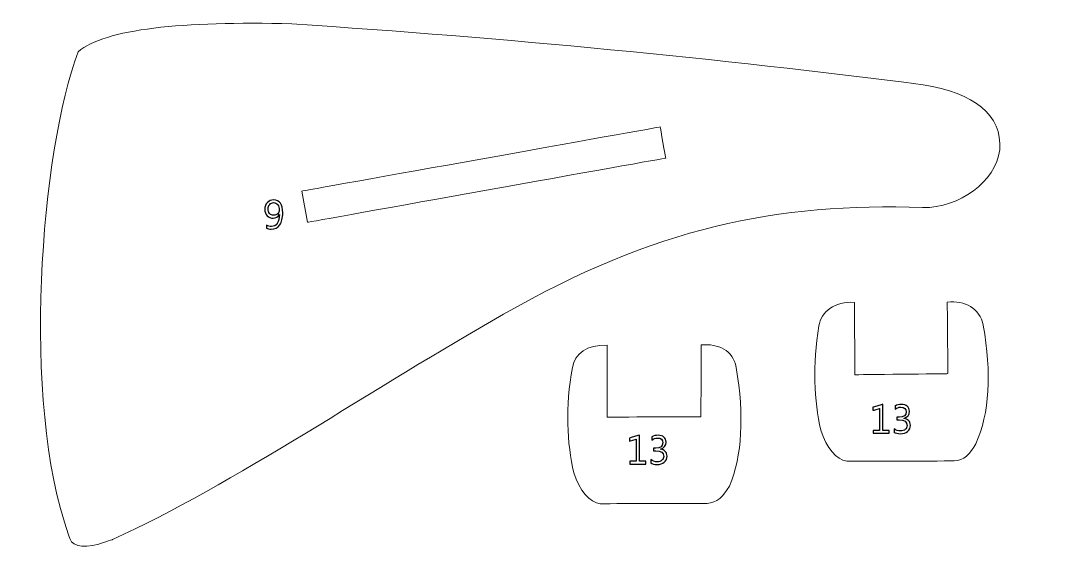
# Model space of a CAD drawing. Header units: centimetres. Extents: x -494 to 505, y -672 to 577.
# Drawn here: x -493.9 to -216.9, y 434.5 to 577.1 of the extents above; entities that cross this region are included whole.
import ezdxf

# ---------------------------------------------------------------- set-up
doc = ezdxf.new("R2010")
doc.units = ezdxf.units.CM
doc.header["$MEASUREMENT"] = 0
doc.layers.add('Camada 1', color=7, linetype='Continuous')
doc.layers.add('Camada 2', color=10, linetype='Continuous')

msp = doc.modelspace()

# ---------------------------------------------------------------- linework, layer by layer
at = {"layer": 'Camada 1', "lineweight": 9}
for points, knots in [([(-478.549208, 568.930028), (-471.611706, 574.95694), (-450.715634, 577.143626), (-421.670734, 576.339208), (-421.670734, 576.339208), (-364.678722, 572.552576), (-308.59349, 567.20105), (-253.664466, 560.144676), (-253.664466, 560.144676), (-240.131346, 557.868328), (-232.52811, 552.191936), (-233.304842, 542.818066), (-233.304842, 542.818066), (-234.357926, 534.292556), (-244.009164, 527.326098), (-253.827788, 527.467068), (-253.827788, 527.467068), (-292.330124, 528.85975), (-325.401432, 522.06017), (-365.367316, 499.070122), (-365.367316, 499.070122), (-399.194528, 480.00158), (-437.845454, 453.425052), (-469.40216, 439.163968), (-469.40216, 439.163968), (-469.40216, 439.163968), (-473.10421, 437.946292), (-473.10421, 437.946292), (-473.10421, 437.946292), (-477.839024, 436.751476), (-480.609656, 437.36514), (-481.120704, 440.424824), (-481.120704, 440.424824), (-493.851438, 475.595188), (-488.52709, 542.962846), (-478.549208, 568.930028)], [0, 0, 0, 0, 0.1, 0.1, 0.1, 0.10000001, 0.2, 0.2, 0.2, 0.20000001, 0.3, 0.3, 0.3, 0.30000001, 0.4, 0.4, 0.4, 0.40000001, 0.5, 0.5, 0.5, 0.50000001, 0.6, 0.6, 0.6, 0.60000001, 0.7, 0.7, 0.7, 0.70000001, 0.8, 0.8, 0.8, 0.80000001, 1, 1, 1, 1]), ([(-419.087046, 531.837138), (-419.087046, 531.837138), (-417.524184, 523.544292), (-417.524184, 523.544292), (-417.524184, 523.544292), (-417.524184, 523.544292), (-322.187824, 540.622236), (-322.187824, 540.622236), (-322.187824, 540.622236), (-322.187824, 540.622236), (-323.66585, 548.915082), (-323.66585, 548.915082), (-323.66585, 548.915082), (-323.66585, 548.915082), (-419.087046, 531.837138), (-419.087046, 531.837138)], [0, 0, 0, 0, 0.2, 0.2, 0.2, 0.20000001, 0.4, 0.4, 0.4, 0.40000001, 0.6, 0.6, 0.6, 0.60000001, 1, 1, 1, 1]), ([(-271.912588, 502.235724), (-271.912588, 502.235724), (-271.824196, 482.984048), (-271.824196, 482.984048), (-271.824196, 482.984048), (-271.824196, 482.984048), (-247.098312, 483.278688), (-247.098312, 483.278688), (-247.098312, 483.278688), (-247.098312, 483.278688), (-247.254522, 502.331228), (-247.254522, 502.331228), (-247.254522, 502.331228), (-242.579398, 502.714768), (-238.642398, 500.762524), (-237.669324, 496.189), (-237.669324, 496.189), (-235.452666, 483.31882), (-235.9914, 472.801188), (-239.654334, 464.642708), (-239.654334, 464.642708), (-241.083338, 462.030064), (-242.946174, 460.066136), (-245.439184, 460.046324), (-245.439184, 460.046324), (-245.439184, 460.046324), (-274.02409, 460.028036), (-274.02409, 460.028036), (-274.02409, 460.028036), (-276.75459, 460.32166), (-279.408636, 463.52206), (-280.886154, 468.221568), (-280.886154, 468.221568), (-282.80614, 476.093028), (-283.04109, 485.614472), (-281.454098, 495.9604), (-281.454098, 495.9604), (-280.867866, 499.782592), (-277.281132, 502.521728), (-271.912588, 502.235724)], [0, 0, 0, 0, 0.0909090909, 0.0909090909, 0.0909090909, 0.0909091009, 0.1818181818, 0.1818181818, 0.1818181818, 0.1818181918, 0.2727272727, 0.2727272727, 0.2727272727, 0.2727272827, 0.3636363636, 0.3636363636, 0.3636363636, 0.3636363736, 0.4545454545, 0.4545454545, 0.4545454545, 0.4545454645, 0.5454545455, 0.5454545455, 0.5454545455, 0.5454545555, 0.6363636364, 0.6363636364, 0.6363636364, 0.6363636464, 0.7272727273, 0.7272727273, 0.7272727273, 0.7272727373, 0.8181818182, 0.8181818182, 0.8181818182, 0.8181818282, 1, 1, 1, 1]), ([(-337.820254, 490.820964), (-337.820254, 490.820964), (-337.777582, 471.729308), (-337.777582, 471.729308), (-337.777582, 471.729308), (-337.777582, 471.729308), (-312.821066, 471.811096), (-312.821066, 471.811096), (-312.821066, 471.811096), (-312.821066, 471.811096), (-312.764678, 490.924088), (-312.764678, 490.924088), (-312.764678, 490.924088), (-308.114954, 491.307628), (-304.381154, 489.52912), (-303.413414, 484.955596), (-303.413414, 484.955596), (-301.29861, 471.979752), (-301.824898, 461.4672), (-305.236118, 453.385428), (-305.236118, 453.385428), (-306.657502, 450.772784), (-308.722522, 448.800728), (-311.20207, 448.780916), (-311.20207, 448.780916), (-311.20207, 448.780916), (-339.639402, 448.678808), (-339.639402, 448.678808), (-339.639402, 448.678808), (-342.35517, 448.972432), (-345.161362, 452.18858), (-346.631006, 456.888088), (-346.631006, 456.888088), (-348.516702, 464.759548), (-348.952058, 474.497908), (-347.03639, 484.879904), (-347.03639, 484.879904), (-346.437966, 488.64012), (-343.159842, 491.106968), (-337.820254, 490.820964)], [0, 0, 0, 0, 0.0909090909, 0.0909090909, 0.0909090909, 0.0909091009, 0.1818181818, 0.1818181818, 0.1818181818, 0.1818181918, 0.2727272727, 0.2727272727, 0.2727272727, 0.2727272827, 0.3636363636, 0.3636363636, 0.3636363636, 0.3636363736, 0.4545454545, 0.4545454545, 0.4545454545, 0.4545454645, 0.5454545455, 0.5454545455, 0.5454545455, 0.5454545555, 0.6363636364, 0.6363636364, 0.6363636364, 0.6363636464, 0.7272727273, 0.7272727273, 0.7272727273, 0.7272727373, 0.8181818182, 0.8181818182, 0.8181818182, 0.8181818282, 1, 1, 1, 1]), ([(288.960814, 353.67214), (288.960814, 353.67214), (306.821586, 353.757484), (306.821586, 353.757484), (306.821586, 353.757484), (306.821586, 353.757484), (306.803806, 326.357488), (306.803806, 326.357488), (306.803806, 326.357488), (306.803806, 326.357488), (315.147198, 326.356472), (315.147198, 326.356472), (315.147198, 326.356472), (315.147198, 326.356472), (315.160914, 353.57562), (315.160914, 353.57562), (315.160914, 353.57562), (315.160914, 353.57562), (341.611458, 353.57562), (341.611458, 353.57562), (341.611458, 353.57562), (341.611458, 353.57562), (341.611458, 326.355964), (341.611458, 326.355964), (341.611458, 326.355964), (341.611458, 326.355964), (349.923862, 326.357996), (349.923862, 326.357996), (349.923862, 326.357996), (349.923862, 326.357996), (349.92691, 353.617276), (349.92691, 353.617276), (349.92691, 353.617276), (349.92691, 353.617276), (376.460766, 353.605592), (376.460766, 353.605592), (376.460766, 353.605592), (376.460766, 353.605592), (376.395234, 326.36714), (376.395234, 326.36714), (376.395234, 326.36714), (376.395234, 326.36714), (384.838194, 326.357488), (384.838194, 326.357488), (384.838194, 326.357488), (384.838194, 326.357488), (384.869182, 353.677728), (384.869182, 353.677728), (384.869182, 353.677728), (384.869182, 353.677728), (411.304994, 353.702112), (411.304994, 353.702112), (411.304994, 353.702112), (411.304994, 353.702112), (411.304994, 326.35952), (411.304994, 326.35952), (411.304994, 326.35952), (411.304994, 326.35952), (419.585902, 326.365108), (419.585902, 326.365108), (419.585902, 326.365108), (419.585902, 326.365108), (419.720522, 353.670108), (419.720522, 353.670108), (419.720522, 353.670108), (419.720522, 353.670108), (446.437766, 353.618292), (446.437766, 353.618292), (446.437766, 353.618292), (446.437766, 353.618292), (446.52311, 326.358504), (446.52311, 326.358504), (446.52311, 326.358504), (446.52311, 326.358504), (454.750678, 326.360536), (454.750678, 326.360536), (454.750678, 326.360536), (454.750678, 326.360536), (454.791826, 353.618292), (454.791826, 353.618292), (454.791826, 353.618292), (454.791826, 353.618292), (489.229146, 353.633024), (489.229146, 353.633024), (489.229146, 353.633024), (489.229146, 353.633024), (489.287566, 342.489536), (489.287566, 342.489536), (489.287566, 342.489536), (489.287566, 342.489536), (481.005134, 342.497156), (481.005134, 342.497156), (481.005134, 342.497156), (481.005134, 342.497156), (481.005642, 309.723028), (481.005642, 309.723028), (481.005642, 309.723028), (481.005642, 309.723028), (489.285534, 309.728616), (489.285534, 309.728616), (489.285534, 309.728616), (489.285534, 309.728616), (489.28401, 298.680632), (489.28401, 298.680632), (489.28401, 298.680632), (489.28401, 298.680632), (280.265378, 298.67606), (280.265378, 298.67606), (280.265378, 298.67606), (280.265378, 298.67606), (280.256742, 315.430408), (280.256742, 315.430408), (280.256742, 315.430408), (280.256742, 315.430408), (252.19279, 315.430408), (252.19279, 315.430408), (252.19279, 315.430408), (247.88749, 315.334904), (245.91899, 310.748172), (245.883938, 302.43526), (245.883938, 302.43526), (246.230902, 288.837116), (238.245142, 283.140404), (231.76103, 283.8704), (231.76103, 283.8704), (231.76103, 283.8704), (235.595922, 314.865512), (235.595922, 314.865512), (235.595922, 314.865512), (235.595922, 314.865512), (227.385626, 315.718444), (227.385626, 315.718444), (227.385626, 315.718444), (227.385626, 315.718444), (224.653602, 295.469056), (224.653602, 295.469056), (224.653602, 295.469056), (224.653602, 295.469056), (5.72135, 295.22674), (5.72135, 295.22674), (5.72135, 295.22674), (5.72135, 295.22674), (5.716778, 279.167844), (5.716778, 279.167844), (5.716778, 279.167844), (5.716778, 279.167844), (-2.628138, 279.165304), (-2.628138, 279.165304), (-2.628138, 279.165304), (-2.628138, 279.165304), (-2.98577, 224.0915), (-2.98577, 224.0915), (-2.98577, 224.0915), (-2.98577, 224.0915), (-88.789002, 214.483696), (-88.789002, 214.483696), (-88.789002, 214.483696), (-88.789002, 214.483696), (-160.134554, 214.52332), (-160.134554, 214.52332), (-160.134554, 214.52332), (-163.876482, 213.130384), (-165.443662, 209.995516), (-164.388038, 204.757528), (-164.388038, 204.757528), (-164.388038, 204.757528), (-161.889694, 196.939916), (-161.889694, 196.939916), (-161.889694, 196.939916), (-159.55137, 189.6237), (-158.882842, 185.430668), (-164.745162, 183.003444), (-164.745162, 183.003444), (-164.745162, 183.003444), (-175.274478, 179.070508), (-175.274478, 179.070508), (-175.274478, 179.070508), (-189.770766, 172.492416), (-191.904366, 158.459424), (-185.580274, 139.325096), (-185.580274, 139.325096), (-182.29707, 128.78308), (-186.260486, 121.438924), (-192.412366, 123.689364), (-192.412366, 123.689364), (-192.412366, 123.689364), (-261.359142, 146.906996), (-261.359142, 146.906996), (-261.359142, 146.906996), (-259.768086, 152.90292), (-257.854958, 158.898844), (-255.620774, 164.893752), (-255.620774, 164.893752), (-255.620774, 164.893752), (-235.993178, 156.483304), (-235.993178, 156.483304), (-235.993178, 156.483304), (-235.993178, 156.483304), (-233.24947, 164.39388), (-233.24947, 164.39388), (-233.24947, 164.39388), (-233.24947, 164.39388), (-252.959362, 172.804328), (-252.959362, 172.804328), (-252.959362, 172.804328), (-249.96013, 179.295044), (-246.799354, 185.623708), (-243.478558, 191.789812), (-243.478558, 191.789812), (-243.478558, 191.789812), (-223.85147, 181.048152), (-223.85147, 181.048152), (-223.85147, 181.048152), (-223.85147, 181.048152), (-219.526358, 188.126116), (-219.526358, 188.126116), (-219.526358, 188.126116), (-219.526358, 188.126116), (-238.904526, 198.951596), (-238.904526, 198.951596), (-238.904526, 198.951596), (-235.729018, 204.52842), (-232.421938, 209.843116), (-228.924866, 214.772748), (-228.924866, 214.772748), (-228.924866, 214.772748), (-210.96097, 202.698604), (-210.96097, 202.698604), (-210.96097, 202.698604), (-210.96097, 202.698604), (-206.469742, 209.526632), (-206.469742, 209.526632), (-206.469742, 209.526632), (-206.469742, 209.526632), (-224.18421, 221.600776), (-224.18421, 221.600776), (-224.18421, 221.600776), (-220.36151, 226.60102), (-216.750138, 231.702356), (-213.372446, 236.922564), (-213.372446, 236.922564), (-213.372446, 236.922564), (-194.826382, 225.348292), (-194.826382, 225.348292), (-194.826382, 225.348292), (-194.826382, 225.348292), (-191.25057, 232.592372), (-191.25057, 232.592372), (-191.25057, 232.592372), (-191.25057, 232.592372), (-209.380582, 244.333776), (-209.380582, 244.333776), (-209.380582, 244.333776), (-202.259946, 261.027672), (-207.195166, 274.737068), (-227.065078, 282.88488), (-227.065078, 282.88488), (-261.775194, 290.706048), (-301.116238, 286.78124), (-337.022694, 269.0622), (-337.022694, 269.0622), (-362.833158, 254.920496), (-388.11327, 237.066328), (-415.161222, 221.333568), (-415.161222, 221.333568), (-428.876714, 212.451696), (-442.468254, 204.489812), (-456.981306, 198.090028), (-456.981306, 198.090028), (-462.47939, 196.298312), (-466.306662, 195.61048), (-468.373206, 196.760592), (-468.373206, 196.760592), (-481.297234, 208.35874), (-487.891074, 236.208316), (-486.846118, 283.671264), (-486.846118, 283.671264), (-484.055166, 323.948552), (-477.369886, 350.249236), (-465.985606, 359.680256), (-465.985606, 359.680256), (-455.591418, 363.607604), (-416.449002, 364.2106), (-357.647494, 359.764076), (-357.647494, 359.764076), (-317.62573, 356.62108), (-277.81377, 352.853244), (-238.131858, 348.694756), (-238.131858, 348.694756), (-214.866474, 346.01658), (-195.551298, 366.45342), (-178.214274, 397.942308), (-178.214274, 397.942308), (-183.909462, 398.922748), (-187.93587, 403.347936), (-188.438282, 412.292292), (-188.438282, 412.292292), (-188.327538, 422.884092), (-183.723026, 428.164752), (-174.94631, 428.932848), (-174.94631, 428.932848), (-171.28617, 428.963836), (-167.626538, 428.92218), (-163.96843, 428.50308), (-163.96843, 428.50308), (-159.001206, 427.909736), (-156.690822, 430.099216), (-156.854398, 436.178452), (-156.854398, 436.178452), (-156.854398, 436.178452), (-156.778198, 448.203828), (-156.778198, 448.203828), (-156.778198, 448.203828), (-156.778198, 448.203828), (-147.700746, 448.20332), (-147.700746, 448.20332), (-147.700746, 448.20332), (-147.700746, 448.20332), (-147.697698, 465.516468), (-147.697698, 465.516468), (-147.697698, 465.516468), (-147.697698, 465.516468), (-132.459222, 465.506816), (-132.459222, 465.506816), (-132.459222, 465.506816), (-132.459222, 465.506816), (-117.536722, 483.837996), (-117.536722, 483.837996), (-117.536722, 483.837996), (-117.536722, 483.837996), (-45.491654, 483.825804), (-45.491654, 483.825804), (-45.491654, 483.825804), (-45.491654, 483.825804), (-45.47489, 454.015348), (-45.47489, 454.015348), (-45.47489, 454.015348), (-45.47489, 454.015348), (-36.796218, 454.018396), (-36.796218, 454.018396), (-36.796218, 454.018396), (-36.796218, 454.018396), (-36.920678, 434.287168), (-36.920678, 434.287168), (-36.920678, 434.287168), (-37.163502, 430.041812), (-40.062658, 428.173896), (-44.477686, 427.461172), (-44.477686, 427.461172), (-44.477686, 427.461172), (-58.86831, 427.45914), (-58.86831, 427.45914), (-58.86831, 427.45914), (-58.86831, 427.45914), (-58.872882, 414.921192), (-58.872882, 414.921192), (-58.872882, 414.921192), (-58.872882, 414.921192), (-43.79849, 414.921192), (-43.79849, 414.921192), (-43.79849, 414.921192), (-24.761698, 414.171384), (-13.673582, 411.255972), (-8.36295, 404.78964), (-8.36295, 404.78964), (-4.952238, 400.746468), (-2.86385, 396.261336), (-2.70891, 391.1346), (-2.70891, 391.1346), (-2.70891, 391.1346), (-2.534666, 366.474248), (-2.534666, 366.474248), (-2.534666, 366.474248), (-2.534666, 366.474248), (5.877814, 366.480344), (5.877814, 366.480344), (5.877814, 366.480344), (5.877814, 366.480344), (5.90169, 347.073728), (5.90169, 347.073728), (5.90169, 347.073728), (5.90169, 347.073728), (233.39171, 347.06814), (233.39171, 347.06814), (233.39171, 347.06814), (233.39171, 347.06814), (233.356658, 357.819452), (233.356658, 357.819452), (233.356658, 357.819452), (238.909098, 375.214388), (244.365526, 393.373356), (250.012962, 410.004768), (250.012962, 410.004768), (252.496066, 417.378896), (256.725674, 421.44188), (262.677402, 421.235124), (262.677402, 421.235124), (270.499078, 420.488872), (274.919186, 415.631376), (277.312882, 408.136344), (277.312882, 408.136344), (281.81935, 390.775952), (285.049722, 371.798088), (288.960814, 353.67214)], [0, 0, 0, 0, 0.0098039216, 0.0098039216, 0.0098039216, 0.0098039316, 0.0196078431, 0.0196078431, 0.0196078431, 0.0196078531, 0.0294117647, 0.0294117647, 0.0294117647, 0.0294117747, 0.0392156863, 0.0392156863, 0.0392156863, 0.0392156963, 0.0490196078, 0.0490196078, 0.0490196078, 0.0490196178, 0.0588235294, 0.0588235294, 0.0588235294, 0.0588235394, 0.068627451, 0.068627451, 0.068627451, 0.068627461, 0.0784313725, 0.0784313725, 0.0784313725, 0.0784313825, 0.0882352941, 0.0882352941, 0.0882352941, 0.0882353041, 0.0980392157, 0.0980392157, 0.0980392157, 0.0980392257, 0.1078431373, 0.1078431373, 0.1078431373, 0.1078431473, 0.1176470588, 0.1176470588, 0.1176470588, 0.1176470688, 0.1274509804, 0.1274509804, 0.1274509804, 0.1274509904, 0.137254902, 0.137254902, 0.137254902, 0.137254912, 0.1470588235, 0.1470588235, 0.1470588235, 0.1470588335, 0.1568627451, 0.1568627451, 0.1568627451, 0.1568627551, 0.1666666667, 0.1666666667, 0.1666666667, 0.1666666767, 0.1764705882, 0.1764705882, 0.1764705882, 0.1764705982, 0.1862745098, 0.1862745098, 0.1862745098, 0.1862745198, 0.1960784314, 0.1960784314, 0.1960784314, 0.1960784414, 0.2058823529, 0.2058823529, 0.2058823529, 0.2058823629, 0.2156862745, 0.2156862745, 0.2156862745, 0.2156862845, 0.2254901961, 0.2254901961, 0.2254901961, 0.2254902061, 0.2352941176, 0.2352941176, 0.2352941176, 0.2352941276, 0.2450980392, 0.2450980392, 0.2450980392, 0.2450980492, 0.2549019608, 0.2549019608, 0.2549019608, 0.2549019708, 0.2647058824, 0.2647058824, 0.2647058824, 0.2647058924, 0.2745098039, 0.2745098039, 0.2745098039, 0.2745098139, 0.2843137255, 0.2843137255, 0.2843137255, 0.2843137355, 0.2941176471, 0.2941176471, 0.2941176471, 0.2941176571, 0.3039215686, 0.3039215686, 0.3039215686, 0.3039215786, 0.3137254902, 0.3137254902, 0.3137254902, 0.3137255002, 0.3235294118, 0.3235294118, 0.3235294118, 0.3235294218, 0.3333333333, 0.3333333333, 0.3333333333, 0.3333333433, 0.3431372549, 0.3431372549, 0.3431372549, 0.3431372649, 0.3529411765, 0.3529411765, 0.3529411765, 0.3529411865, 0.362745098, 0.362745098, 0.362745098, 0.362745108, 0.3725490196, 0.3725490196, 0.3725490196, 0.3725490296, 0.3823529412, 0.3823529412, 0.3823529412, 0.3823529512, 0.3921568627, 0.3921568627, 0.3921568627, 0.3921568727, 0.4019607843, 0.4019607843, 0.4019607843, 0.4019607943, 0.4117647059, 0.4117647059, 0.4117647059, 0.4117647159, 0.4215686275, 0.4215686275, 0.4215686275, 0.4215686375, 0.431372549, 0.431372549, 0.431372549, 0.431372559, 0.4411764706, 0.4411764706, 0.4411764706, 0.4411764806, 0.4509803922, 0.4509803922, 0.4509803922, 0.4509804022, 0.4607843137, 0.4607843137, 0.4607843137, 0.4607843237, 0.4705882353, 0.4705882353, 0.4705882353, 0.4705882453, 0.4803921569, 0.4803921569, 0.4803921569, 0.4803921669, 0.4901960784, 0.4901960784, 0.4901960784, 0.4901960884, 0.5, 0.5, 0.5, 0.50000001, 0.5098039216, 0.5098039216, 0.5098039216, 0.5098039316, 0.5196078431, 0.5196078431, 0.5196078431, 0.5196078531, 0.5294117647, 0.5294117647, 0.5294117647, 0.5294117747, 0.5392156863, 0.5392156863, 0.5392156863, 0.5392156963, 0.5490196078, 0.5490196078, 0.5490196078, 0.5490196178, 0.5588235294, 0.5588235294, 0.5588235294, 0.5588235394, 0.568627451, 0.568627451, 0.568627451, 0.568627461, 0.5784313725, 0.5784313725, 0.5784313725, 0.5784313825, 0.5882352941, 0.5882352941, 0.5882352941, 0.5882353041, 0.5980392157, 0.5980392157, 0.5980392157, 0.5980392257, 0.6078431373, 0.6078431373, 0.6078431373, 0.6078431473, 0.6176470588, 0.6176470588, 0.6176470588, 0.6176470688, 0.6274509804, 0.6274509804, 0.6274509804, 0.6274509904, 0.637254902, 0.637254902, 0.637254902, 0.637254912, 0.6470588235, 0.6470588235, 0.6470588235, 0.6470588335, 0.6568627451, 0.6568627451, 0.6568627451, 0.6568627551, 0.6666666667, 0.6666666667, 0.6666666667, 0.6666666767, 0.6764705882, 0.6764705882, 0.6764705882, 0.6764705982, 0.6862745098, 0.6862745098, 0.6862745098, 0.6862745198, 0.6960784314, 0.6960784314, 0.6960784314, 0.6960784414, 0.7058823529, 0.7058823529, 0.7058823529, 0.7058823629, 0.7156862745, 0.7156862745, 0.7156862745, 0.7156862845, 0.7254901961, 0.7254901961, 0.7254901961, 0.7254902061, 0.7352941176, 0.7352941176, 0.7352941176, 0.7352941276, 0.7450980392, 0.7450980392, 0.7450980392, 0.7450980492, 0.7549019608, 0.7549019608, 0.7549019608, 0.7549019708, 0.7647058824, 0.7647058824, 0.7647058824, 0.7647058924, 0.7745098039, 0.7745098039, 0.7745098039, 0.7745098139, 0.7843137255, 0.7843137255, 0.7843137255, 0.7843137355, 0.7941176471, 0.7941176471, 0.7941176471, 0.7941176571, 0.8039215686, 0.8039215686, 0.8039215686, 0.8039215786, 0.8137254902, 0.8137254902, 0.8137254902, 0.8137255002, 0.8235294118, 0.8235294118, 0.8235294118, 0.8235294218, 0.8333333333, 0.8333333333, 0.8333333333, 0.8333333433, 0.8431372549, 0.8431372549, 0.8431372549, 0.8431372649, 0.8529411765, 0.8529411765, 0.8529411765, 0.8529411865, 0.862745098, 0.862745098, 0.862745098, 0.862745108, 0.8725490196, 0.8725490196, 0.8725490196, 0.8725490296, 0.8823529412, 0.8823529412, 0.8823529412, 0.8823529512, 0.8921568627, 0.8921568627, 0.8921568627, 0.8921568727, 0.9019607843, 0.9019607843, 0.9019607843, 0.9019607943, 0.9117647059, 0.9117647059, 0.9117647059, 0.9117647159, 0.9215686275, 0.9215686275, 0.9215686275, 0.9215686375, 0.931372549, 0.931372549, 0.931372549, 0.931372559, 0.9411764706, 0.9411764706, 0.9411764706, 0.9411764806, 0.9509803922, 0.9509803922, 0.9509803922, 0.9509804022, 0.9607843137, 0.9607843137, 0.9607843137, 0.9607843237, 0.9705882353, 0.9705882353, 0.9705882353, 0.9705882453, 0.9803921569, 0.9803921569, 0.9803921569, 0.9803921669, 1, 1, 1, 1])]:
    msp.add_open_spline(points, degree=3, knots=knots, dxfattribs=at)
at = {"layer": 'Camada 2'}
for points, knots in [([(-428.500286, 521.97), (-428.500286, 521.97), (-428.500286, 522.796008), (-428.500286, 522.796008), (-428.500286, 522.796008), (-428.080932, 522.557756), (-427.636432, 522.439392), (-427.16704, 522.439392), (-427.16704, 522.439392), (-426.485812, 522.439392), (-425.953682, 522.71549), (-425.575476, 523.265654), (-425.575476, 523.265654), (-425.195492, 523.815818), (-425.0055, 524.5989), (-425.0055, 525.611598), (-425.0055, 525.611598), (-425.012866, 525.608042), (-425.019978, 525.608042), (-425.02709, 525.611598), (-425.02709, 525.611598), (-425.347892, 524.966438), (-425.908724, 524.643858), (-426.704506, 524.643858), (-426.704506, 524.643858), (-427.349666, 524.643858), (-427.876716, 524.862552), (-428.290482, 525.299686), (-428.290482, 525.299686), (-428.702724, 525.737074), (-428.908972, 526.301462), (-428.908972, 526.989802), (-428.908972, 526.989802), (-428.908972, 527.724624), (-428.683166, 528.328382), (-428.229776, 528.798028), (-428.229776, 528.798028), (-427.776132, 529.269452), (-427.197266, 529.504148), (-426.489368, 529.504148), (-426.489368, 529.504148), (-425.749212, 529.504148), (-425.1706, 529.21027), (-424.75658, 528.624038), (-424.75658, 528.624038), (-424.34256, 528.03806), (-424.134534, 527.18335), (-424.134534, 526.06321), (-424.134534, 526.06321), (-424.134534, 524.67256), (-424.40352, 523.60068), (-424.942762, 522.848078), (-424.942762, 522.848078), (-425.48048, 522.095476), (-426.229526, 521.719048), (-427.188376, 521.719048), (-427.188376, 521.719048), (-427.692058, 521.719048), (-428.129192, 521.803376), (-428.500286, 521.97)], [0, 0, 0, 0, 0.0625, 0.0625, 0.0625, 0.06250001, 0.125, 0.125, 0.125, 0.12500001, 0.1875, 0.1875, 0.1875, 0.18750001, 0.25, 0.25, 0.25, 0.25000001, 0.3125, 0.3125, 0.3125, 0.31250001, 0.375, 0.375, 0.375, 0.37500001, 0.4375, 0.4375, 0.4375, 0.43750001, 0.5, 0.5, 0.5, 0.50000001, 0.5625, 0.5625, 0.5625, 0.56250001, 0.625, 0.625, 0.625, 0.62500001, 0.6875, 0.6875, 0.6875, 0.68750001, 0.75, 0.75, 0.75, 0.75000001, 0.8125, 0.8125, 0.8125, 0.81250001, 0.875, 0.875, 0.875, 0.87500001, 1, 1, 1, 1]), ([(-426.57014, 528.772882), (-426.985938, 528.772882), (-427.331886, 528.616926), (-427.609508, 528.30349), (-427.609508, 528.30349), (-427.887384, 527.9898), (-428.027084, 527.591782), (-428.027084, 527.107912), (-428.027084, 527.107912), (-428.027084, 526.579338), (-427.89094, 526.16354), (-427.618652, 525.860772), (-427.618652, 525.860772), (-427.34611, 525.55775), (-426.977048, 525.407382), (-426.510958, 525.407382), (-426.510958, 525.407382), (-426.106082, 525.407382), (-425.76369, 525.545304), (-425.482258, 525.821148), (-425.482258, 525.821148), (-425.200826, 526.099024), (-425.059348, 526.436082), (-425.059348, 526.835624), (-425.059348, 526.835624), (-425.059348, 527.4056), (-425.199048, 527.871436), (-425.478702, 528.231608), (-425.478702, 528.231608), (-425.758356, 528.59178), (-426.122084, 528.772882), (-426.57014, 528.772882)], [0, 0, 0, 0, 0.1111111111, 0.1111111111, 0.1111111111, 0.1111111211, 0.2222222222, 0.2222222222, 0.2222222222, 0.2222222322, 0.3333333333, 0.3333333333, 0.3333333333, 0.3333333433, 0.4444444444, 0.4444444444, 0.4444444444, 0.4444444544, 0.5555555556, 0.5555555556, 0.5555555556, 0.5555555656, 0.6666666667, 0.6666666667, 0.6666666667, 0.6666666767, 0.7777777778, 0.7777777778, 0.7777777778, 0.7777777878, 1, 1, 1, 1]), ([(-262.72744, 467.44128), (-262.72744, 467.44128), (-266.985496, 467.44128), (-266.985496, 467.44128), (-266.985496, 467.44128), (-266.985496, 467.44128), (-266.985496, 468.193882), (-266.985496, 468.193882), (-266.985496, 468.193882), (-266.985496, 468.193882), (-265.286744, 468.193882), (-265.286744, 468.193882), (-265.286744, 468.193882), (-265.286744, 468.193882), (-265.286744, 474.047058), (-265.286744, 474.047058), (-265.286744, 474.047058), (-265.286744, 474.047058), (-267.028676, 473.527374), (-267.028676, 473.527374), (-267.028676, 473.527374), (-267.028676, 473.527374), (-267.028676, 474.344492), (-267.028676, 474.344492), (-267.028676, 474.344492), (-267.028676, 474.344492), (-264.426446, 475.140274), (-264.426446, 475.140274), (-264.426446, 475.140274), (-264.426446, 475.140274), (-264.426446, 468.193882), (-264.426446, 468.193882), (-264.426446, 468.193882), (-264.426446, 468.193882), (-262.72744, 468.193882), (-262.72744, 468.193882), (-262.72744, 468.193882), (-262.72744, 468.193882), (-262.72744, 467.44128), (-262.72744, 467.44128)], [0, 0, 0, 0, 0.0909090909, 0.0909090909, 0.0909090909, 0.0909091009, 0.1818181818, 0.1818181818, 0.1818181818, 0.1818181918, 0.2727272727, 0.2727272727, 0.2727272727, 0.2727272827, 0.3636363636, 0.3636363636, 0.3636363636, 0.3636363736, 0.4545454545, 0.4545454545, 0.4545454545, 0.4545454645, 0.5454545455, 0.5454545455, 0.5454545455, 0.5454545555, 0.6363636364, 0.6363636364, 0.6363636364, 0.6363636464, 0.7272727273, 0.7272727273, 0.7272727273, 0.7272727373, 0.8181818182, 0.8181818182, 0.8181818182, 0.8181818282, 1, 1, 1, 1]), ([(-261.426452, 467.720934), (-261.426452, 467.720934), (-261.426452, 468.645494), (-261.426452, 468.645494), (-261.426452, 468.645494), (-260.912102, 468.237062), (-260.32968, 468.032592), (-259.682488, 468.032592), (-259.682488, 468.032592), (-259.155692, 468.032592), (-258.736338, 468.163402), (-258.422648, 468.427054), (-258.422648, 468.427054), (-258.109212, 468.690452), (-257.953256, 469.04529), (-257.953256, 469.48979), (-257.953256, 469.48979), (-257.953256, 470.47531), (-258.65201, 470.968324), (-260.048248, 470.968324), (-260.048248, 470.968324), (-260.048248, 470.968324), (-260.673596, 470.968324), (-260.673596, 470.968324), (-260.673596, 470.968324), (-260.673596, 470.968324), (-260.673596, 471.699336), (-260.673596, 471.699336), (-260.673596, 471.699336), (-260.673596, 471.699336), (-260.078728, 471.699336), (-260.078728, 471.699336), (-260.078728, 471.699336), (-258.833112, 471.699336), (-258.21132, 472.16187), (-258.21132, 473.084652), (-258.21132, 473.084652), (-258.21132, 473.939616), (-258.6863, 474.366082), (-259.636006, 474.366082), (-259.636006, 474.366082), (-260.166358, 474.366082), (-260.666484, 474.187012), (-261.13613, 473.828364), (-261.13613, 473.828364), (-261.13613, 473.828364), (-261.13613, 474.667072), (-261.13613, 474.667072), (-261.13613, 474.667072), (-260.65226, 474.953838), (-260.080506, 475.097348), (-259.422646, 475.097348), (-259.422646, 475.097348), (-258.788408, 475.097348), (-258.28117, 474.928946), (-257.899408, 474.593666), (-257.899408, 474.593666), (-257.519424, 474.256862), (-257.329432, 473.826586), (-257.329432, 473.301568), (-257.329432, 473.301568), (-257.329432, 472.31046), (-257.833114, 471.672412), (-258.842002, 471.389456), (-258.842002, 471.389456), (-258.842002, 471.389456), (-258.842002, 471.367866), (-258.842002, 471.367866), (-258.842002, 471.367866), (-258.300982, 471.315796), (-257.870706, 471.125804), (-257.551682, 470.79789), (-257.551682, 470.79789), (-257.23088, 470.469976), (-257.071368, 470.06129), (-257.071368, 469.572086), (-257.071368, 469.572086), (-257.071368, 468.894668), (-257.31343, 468.349838), (-257.799078, 467.93404), (-257.799078, 467.93404), (-258.284726, 467.52002), (-258.924552, 467.312248), (-259.718556, 467.312248), (-259.718556, 467.312248), (-260.433566, 467.312248), (-261.003288, 467.448392), (-261.426452, 467.720934)], [0, 0, 0, 0, 0.0434782609, 0.0434782609, 0.0434782609, 0.0434782709, 0.0869565217, 0.0869565217, 0.0869565217, 0.0869565317, 0.1304347826, 0.1304347826, 0.1304347826, 0.1304347926, 0.1739130435, 0.1739130435, 0.1739130435, 0.1739130535, 0.2173913043, 0.2173913043, 0.2173913043, 0.2173913143, 0.2608695652, 0.2608695652, 0.2608695652, 0.2608695752, 0.3043478261, 0.3043478261, 0.3043478261, 0.3043478361, 0.347826087, 0.347826087, 0.347826087, 0.347826097, 0.3913043478, 0.3913043478, 0.3913043478, 0.3913043578, 0.4347826087, 0.4347826087, 0.4347826087, 0.4347826187, 0.4782608696, 0.4782608696, 0.4782608696, 0.4782608796, 0.5217391304, 0.5217391304, 0.5217391304, 0.5217391404, 0.5652173913, 0.5652173913, 0.5652173913, 0.5652174013, 0.6086956522, 0.6086956522, 0.6086956522, 0.6086956622, 0.652173913, 0.652173913, 0.652173913, 0.652173923, 0.6956521739, 0.6956521739, 0.6956521739, 0.6956521839, 0.7391304348, 0.7391304348, 0.7391304348, 0.7391304448, 0.7826086957, 0.7826086957, 0.7826086957, 0.7826087057, 0.8260869565, 0.8260869565, 0.8260869565, 0.8260869665, 0.8695652174, 0.8695652174, 0.8695652174, 0.8695652274, 0.9130434783, 0.9130434783, 0.9130434783, 0.9130434883, 1, 1, 1, 1]), ([(-327.49744, 459.23708), (-327.49744, 459.23708), (-331.755496, 459.23708), (-331.755496, 459.23708), (-331.755496, 459.23708), (-331.755496, 459.23708), (-331.755496, 459.989682), (-331.755496, 459.989682), (-331.755496, 459.989682), (-331.755496, 459.989682), (-330.056744, 459.989682), (-330.056744, 459.989682), (-330.056744, 459.989682), (-330.056744, 459.989682), (-330.056744, 465.842858), (-330.056744, 465.842858), (-330.056744, 465.842858), (-330.056744, 465.842858), (-331.798676, 465.323174), (-331.798676, 465.323174), (-331.798676, 465.323174), (-331.798676, 465.323174), (-331.798676, 466.140292), (-331.798676, 466.140292), (-331.798676, 466.140292), (-331.798676, 466.140292), (-329.196446, 466.936074), (-329.196446, 466.936074), (-329.196446, 466.936074), (-329.196446, 466.936074), (-329.196446, 459.989682), (-329.196446, 459.989682), (-329.196446, 459.989682), (-329.196446, 459.989682), (-327.49744, 459.989682), (-327.49744, 459.989682), (-327.49744, 459.989682), (-327.49744, 459.989682), (-327.49744, 459.23708), (-327.49744, 459.23708)], [0, 0, 0, 0, 0.0909090909, 0.0909090909, 0.0909090909, 0.0909091009, 0.1818181818, 0.1818181818, 0.1818181818, 0.1818181918, 0.2727272727, 0.2727272727, 0.2727272727, 0.2727272827, 0.3636363636, 0.3636363636, 0.3636363636, 0.3636363736, 0.4545454545, 0.4545454545, 0.4545454545, 0.4545454645, 0.5454545455, 0.5454545455, 0.5454545455, 0.5454545555, 0.6363636364, 0.6363636364, 0.6363636364, 0.6363636464, 0.7272727273, 0.7272727273, 0.7272727273, 0.7272727373, 0.8181818182, 0.8181818182, 0.8181818182, 0.8181818282, 1, 1, 1, 1]), ([(-326.196452, 459.516734), (-326.196452, 459.516734), (-326.196452, 460.441294), (-326.196452, 460.441294), (-326.196452, 460.441294), (-325.682102, 460.032862), (-325.09968, 459.828392), (-324.452488, 459.828392), (-324.452488, 459.828392), (-323.925692, 459.828392), (-323.506338, 459.959202), (-323.192648, 460.222854), (-323.192648, 460.222854), (-322.879212, 460.486252), (-322.723256, 460.84109), (-322.723256, 461.28559), (-322.723256, 461.28559), (-322.723256, 462.27111), (-323.42201, 462.764124), (-324.818248, 462.764124), (-324.818248, 462.764124), (-324.818248, 462.764124), (-325.443596, 462.764124), (-325.443596, 462.764124), (-325.443596, 462.764124), (-325.443596, 462.764124), (-325.443596, 463.495136), (-325.443596, 463.495136), (-325.443596, 463.495136), (-325.443596, 463.495136), (-324.848728, 463.495136), (-324.848728, 463.495136), (-324.848728, 463.495136), (-323.603112, 463.495136), (-322.98132, 463.95767), (-322.98132, 464.880452), (-322.98132, 464.880452), (-322.98132, 465.735416), (-323.4563, 466.161882), (-324.406006, 466.161882), (-324.406006, 466.161882), (-324.936358, 466.161882), (-325.436484, 465.982812), (-325.90613, 465.624164), (-325.90613, 465.624164), (-325.90613, 465.624164), (-325.90613, 466.462872), (-325.90613, 466.462872), (-325.90613, 466.462872), (-325.42226, 466.749638), (-324.850506, 466.893148), (-324.192646, 466.893148), (-324.192646, 466.893148), (-323.558408, 466.893148), (-323.05117, 466.724746), (-322.669408, 466.389466), (-322.669408, 466.389466), (-322.289424, 466.052662), (-322.099432, 465.622386), (-322.099432, 465.097368), (-322.099432, 465.097368), (-322.099432, 464.10626), (-322.603114, 463.468212), (-323.612002, 463.185256), (-323.612002, 463.185256), (-323.612002, 463.185256), (-323.612002, 463.163666), (-323.612002, 463.163666), (-323.612002, 463.163666), (-323.070982, 463.111596), (-322.640706, 462.921604), (-322.321682, 462.59369), (-322.321682, 462.59369), (-322.00088, 462.265776), (-321.841368, 461.85709), (-321.841368, 461.367886), (-321.841368, 461.367886), (-321.841368, 460.690468), (-322.08343, 460.145638), (-322.569078, 459.72984), (-322.569078, 459.72984), (-323.054726, 459.31582), (-323.694552, 459.108048), (-324.488556, 459.108048), (-324.488556, 459.108048), (-325.203566, 459.108048), (-325.773288, 459.244192), (-326.196452, 459.516734)], [0, 0, 0, 0, 0.0434782609, 0.0434782609, 0.0434782609, 0.0434782709, 0.0869565217, 0.0869565217, 0.0869565217, 0.0869565317, 0.1304347826, 0.1304347826, 0.1304347826, 0.1304347926, 0.1739130435, 0.1739130435, 0.1739130435, 0.1739130535, 0.2173913043, 0.2173913043, 0.2173913043, 0.2173913143, 0.2608695652, 0.2608695652, 0.2608695652, 0.2608695752, 0.3043478261, 0.3043478261, 0.3043478261, 0.3043478361, 0.347826087, 0.347826087, 0.347826087, 0.347826097, 0.3913043478, 0.3913043478, 0.3913043478, 0.3913043578, 0.4347826087, 0.4347826087, 0.4347826087, 0.4347826187, 0.4782608696, 0.4782608696, 0.4782608696, 0.4782608796, 0.5217391304, 0.5217391304, 0.5217391304, 0.5217391404, 0.5652173913, 0.5652173913, 0.5652173913, 0.5652174013, 0.6086956522, 0.6086956522, 0.6086956522, 0.6086956622, 0.652173913, 0.652173913, 0.652173913, 0.652173923, 0.6956521739, 0.6956521739, 0.6956521739, 0.6956521839, 0.7391304348, 0.7391304348, 0.7391304348, 0.7391304448, 0.7826086957, 0.7826086957, 0.7826086957, 0.7826087057, 0.8260869565, 0.8260869565, 0.8260869565, 0.8260869665, 0.8695652174, 0.8695652174, 0.8695652174, 0.8695652274, 0.9130434783, 0.9130434783, 0.9130434783, 0.9130434883, 1, 1, 1, 1])]:
    msp.add_open_spline(points, degree=3, knots=knots, dxfattribs=at)
at = {"layer": 'Camada 2', "lineweight": 9}
for points, knots in [([(-428.500286, 521.97), (-428.500286, 521.97), (-428.500286, 522.796008), (-428.500286, 522.796008), (-428.500286, 522.796008), (-428.080932, 522.557756), (-427.636432, 522.439392), (-427.16704, 522.439392), (-427.16704, 522.439392), (-426.485812, 522.439392), (-425.953682, 522.71549), (-425.575476, 523.265654), (-425.575476, 523.265654), (-425.195492, 523.815818), (-425.0055, 524.5989), (-425.0055, 525.611598), (-425.0055, 525.611598), (-425.012866, 525.608042), (-425.019978, 525.608042), (-425.02709, 525.611598), (-425.02709, 525.611598), (-425.347892, 524.966438), (-425.908724, 524.643858), (-426.704506, 524.643858), (-426.704506, 524.643858), (-427.349666, 524.643858), (-427.876716, 524.862552), (-428.290482, 525.299686), (-428.290482, 525.299686), (-428.702724, 525.737074), (-428.908972, 526.301462), (-428.908972, 526.989802), (-428.908972, 526.989802), (-428.908972, 527.724624), (-428.683166, 528.328382), (-428.229776, 528.798028), (-428.229776, 528.798028), (-427.776132, 529.269452), (-427.197266, 529.504148), (-426.489368, 529.504148), (-426.489368, 529.504148), (-425.749212, 529.504148), (-425.1706, 529.21027), (-424.75658, 528.624038), (-424.75658, 528.624038), (-424.34256, 528.03806), (-424.134534, 527.18335), (-424.134534, 526.06321), (-424.134534, 526.06321), (-424.134534, 524.67256), (-424.40352, 523.60068), (-424.942762, 522.848078), (-424.942762, 522.848078), (-425.48048, 522.095476), (-426.229526, 521.719048), (-427.188376, 521.719048), (-427.188376, 521.719048), (-427.692058, 521.719048), (-428.129192, 521.803376), (-428.500286, 521.97)], [0, 0, 0, 0, 0.0625, 0.0625, 0.0625, 0.06250001, 0.125, 0.125, 0.125, 0.12500001, 0.1875, 0.1875, 0.1875, 0.18750001, 0.25, 0.25, 0.25, 0.25000001, 0.3125, 0.3125, 0.3125, 0.31250001, 0.375, 0.375, 0.375, 0.37500001, 0.4375, 0.4375, 0.4375, 0.43750001, 0.5, 0.5, 0.5, 0.50000001, 0.5625, 0.5625, 0.5625, 0.56250001, 0.625, 0.625, 0.625, 0.62500001, 0.6875, 0.6875, 0.6875, 0.68750001, 0.75, 0.75, 0.75, 0.75000001, 0.8125, 0.8125, 0.8125, 0.81250001, 0.875, 0.875, 0.875, 0.87500001, 1, 1, 1, 1]), ([(-426.57014, 528.772882), (-426.985938, 528.772882), (-427.331886, 528.616926), (-427.609508, 528.30349), (-427.609508, 528.30349), (-427.887384, 527.9898), (-428.027084, 527.591782), (-428.027084, 527.107912), (-428.027084, 527.107912), (-428.027084, 526.579338), (-427.89094, 526.16354), (-427.618652, 525.860772), (-427.618652, 525.860772), (-427.34611, 525.55775), (-426.977048, 525.407382), (-426.510958, 525.407382), (-426.510958, 525.407382), (-426.106082, 525.407382), (-425.76369, 525.545304), (-425.482258, 525.821148), (-425.482258, 525.821148), (-425.200826, 526.099024), (-425.059348, 526.436082), (-425.059348, 526.835624), (-425.059348, 526.835624), (-425.059348, 527.4056), (-425.199048, 527.871436), (-425.478702, 528.231608), (-425.478702, 528.231608), (-425.758356, 528.59178), (-426.122084, 528.772882), (-426.57014, 528.772882)], [0, 0, 0, 0, 0.1111111111, 0.1111111111, 0.1111111111, 0.1111111211, 0.2222222222, 0.2222222222, 0.2222222222, 0.2222222322, 0.3333333333, 0.3333333333, 0.3333333333, 0.3333333433, 0.4444444444, 0.4444444444, 0.4444444444, 0.4444444544, 0.5555555556, 0.5555555556, 0.5555555556, 0.5555555656, 0.6666666667, 0.6666666667, 0.6666666667, 0.6666666767, 0.7777777778, 0.7777777778, 0.7777777778, 0.7777777878, 1, 1, 1, 1]), ([(-262.72744, 467.44128), (-262.72744, 467.44128), (-266.985496, 467.44128), (-266.985496, 467.44128), (-266.985496, 467.44128), (-266.985496, 467.44128), (-266.985496, 468.193882), (-266.985496, 468.193882), (-266.985496, 468.193882), (-266.985496, 468.193882), (-265.286744, 468.193882), (-265.286744, 468.193882), (-265.286744, 468.193882), (-265.286744, 468.193882), (-265.286744, 474.047058), (-265.286744, 474.047058), (-265.286744, 474.047058), (-265.286744, 474.047058), (-267.028676, 473.527374), (-267.028676, 473.527374), (-267.028676, 473.527374), (-267.028676, 473.527374), (-267.028676, 474.344492), (-267.028676, 474.344492), (-267.028676, 474.344492), (-267.028676, 474.344492), (-264.426446, 475.140274), (-264.426446, 475.140274), (-264.426446, 475.140274), (-264.426446, 475.140274), (-264.426446, 468.193882), (-264.426446, 468.193882), (-264.426446, 468.193882), (-264.426446, 468.193882), (-262.72744, 468.193882), (-262.72744, 468.193882), (-262.72744, 468.193882), (-262.72744, 468.193882), (-262.72744, 467.44128), (-262.72744, 467.44128)], [0, 0, 0, 0, 0.0909090909, 0.0909090909, 0.0909090909, 0.0909091009, 0.1818181818, 0.1818181818, 0.1818181818, 0.1818181918, 0.2727272727, 0.2727272727, 0.2727272727, 0.2727272827, 0.3636363636, 0.3636363636, 0.3636363636, 0.3636363736, 0.4545454545, 0.4545454545, 0.4545454545, 0.4545454645, 0.5454545455, 0.5454545455, 0.5454545455, 0.5454545555, 0.6363636364, 0.6363636364, 0.6363636364, 0.6363636464, 0.7272727273, 0.7272727273, 0.7272727273, 0.7272727373, 0.8181818182, 0.8181818182, 0.8181818182, 0.8181818282, 1, 1, 1, 1]), ([(-261.426452, 467.720934), (-261.426452, 467.720934), (-261.426452, 468.645494), (-261.426452, 468.645494), (-261.426452, 468.645494), (-260.912102, 468.237062), (-260.32968, 468.032592), (-259.682488, 468.032592), (-259.682488, 468.032592), (-259.155692, 468.032592), (-258.736338, 468.163402), (-258.422648, 468.427054), (-258.422648, 468.427054), (-258.109212, 468.690452), (-257.953256, 469.04529), (-257.953256, 469.48979), (-257.953256, 469.48979), (-257.953256, 470.47531), (-258.65201, 470.968324), (-260.048248, 470.968324), (-260.048248, 470.968324), (-260.048248, 470.968324), (-260.673596, 470.968324), (-260.673596, 470.968324), (-260.673596, 470.968324), (-260.673596, 470.968324), (-260.673596, 471.699336), (-260.673596, 471.699336), (-260.673596, 471.699336), (-260.673596, 471.699336), (-260.078728, 471.699336), (-260.078728, 471.699336), (-260.078728, 471.699336), (-258.833112, 471.699336), (-258.21132, 472.16187), (-258.21132, 473.084652), (-258.21132, 473.084652), (-258.21132, 473.939616), (-258.6863, 474.366082), (-259.636006, 474.366082), (-259.636006, 474.366082), (-260.166358, 474.366082), (-260.666484, 474.187012), (-261.13613, 473.828364), (-261.13613, 473.828364), (-261.13613, 473.828364), (-261.13613, 474.667072), (-261.13613, 474.667072), (-261.13613, 474.667072), (-260.65226, 474.953838), (-260.080506, 475.097348), (-259.422646, 475.097348), (-259.422646, 475.097348), (-258.788408, 475.097348), (-258.28117, 474.928946), (-257.899408, 474.593666), (-257.899408, 474.593666), (-257.519424, 474.256862), (-257.329432, 473.826586), (-257.329432, 473.301568), (-257.329432, 473.301568), (-257.329432, 472.31046), (-257.833114, 471.672412), (-258.842002, 471.389456), (-258.842002, 471.389456), (-258.842002, 471.389456), (-258.842002, 471.367866), (-258.842002, 471.367866), (-258.842002, 471.367866), (-258.300982, 471.315796), (-257.870706, 471.125804), (-257.551682, 470.79789), (-257.551682, 470.79789), (-257.23088, 470.469976), (-257.071368, 470.06129), (-257.071368, 469.572086), (-257.071368, 469.572086), (-257.071368, 468.894668), (-257.31343, 468.349838), (-257.799078, 467.93404), (-257.799078, 467.93404), (-258.284726, 467.52002), (-258.924552, 467.312248), (-259.718556, 467.312248), (-259.718556, 467.312248), (-260.433566, 467.312248), (-261.003288, 467.448392), (-261.426452, 467.720934)], [0, 0, 0, 0, 0.0434782609, 0.0434782609, 0.0434782609, 0.0434782709, 0.0869565217, 0.0869565217, 0.0869565217, 0.0869565317, 0.1304347826, 0.1304347826, 0.1304347826, 0.1304347926, 0.1739130435, 0.1739130435, 0.1739130435, 0.1739130535, 0.2173913043, 0.2173913043, 0.2173913043, 0.2173913143, 0.2608695652, 0.2608695652, 0.2608695652, 0.2608695752, 0.3043478261, 0.3043478261, 0.3043478261, 0.3043478361, 0.347826087, 0.347826087, 0.347826087, 0.347826097, 0.3913043478, 0.3913043478, 0.3913043478, 0.3913043578, 0.4347826087, 0.4347826087, 0.4347826087, 0.4347826187, 0.4782608696, 0.4782608696, 0.4782608696, 0.4782608796, 0.5217391304, 0.5217391304, 0.5217391304, 0.5217391404, 0.5652173913, 0.5652173913, 0.5652173913, 0.5652174013, 0.6086956522, 0.6086956522, 0.6086956522, 0.6086956622, 0.652173913, 0.652173913, 0.652173913, 0.652173923, 0.6956521739, 0.6956521739, 0.6956521739, 0.6956521839, 0.7391304348, 0.7391304348, 0.7391304348, 0.7391304448, 0.7826086957, 0.7826086957, 0.7826086957, 0.7826087057, 0.8260869565, 0.8260869565, 0.8260869565, 0.8260869665, 0.8695652174, 0.8695652174, 0.8695652174, 0.8695652274, 0.9130434783, 0.9130434783, 0.9130434783, 0.9130434883, 1, 1, 1, 1]), ([(-327.49744, 459.23708), (-327.49744, 459.23708), (-331.755496, 459.23708), (-331.755496, 459.23708), (-331.755496, 459.23708), (-331.755496, 459.23708), (-331.755496, 459.989682), (-331.755496, 459.989682), (-331.755496, 459.989682), (-331.755496, 459.989682), (-330.056744, 459.989682), (-330.056744, 459.989682), (-330.056744, 459.989682), (-330.056744, 459.989682), (-330.056744, 465.842858), (-330.056744, 465.842858), (-330.056744, 465.842858), (-330.056744, 465.842858), (-331.798676, 465.323174), (-331.798676, 465.323174), (-331.798676, 465.323174), (-331.798676, 465.323174), (-331.798676, 466.140292), (-331.798676, 466.140292), (-331.798676, 466.140292), (-331.798676, 466.140292), (-329.196446, 466.936074), (-329.196446, 466.936074), (-329.196446, 466.936074), (-329.196446, 466.936074), (-329.196446, 459.989682), (-329.196446, 459.989682), (-329.196446, 459.989682), (-329.196446, 459.989682), (-327.49744, 459.989682), (-327.49744, 459.989682), (-327.49744, 459.989682), (-327.49744, 459.989682), (-327.49744, 459.23708), (-327.49744, 459.23708)], [0, 0, 0, 0, 0.0909090909, 0.0909090909, 0.0909090909, 0.0909091009, 0.1818181818, 0.1818181818, 0.1818181818, 0.1818181918, 0.2727272727, 0.2727272727, 0.2727272727, 0.2727272827, 0.3636363636, 0.3636363636, 0.3636363636, 0.3636363736, 0.4545454545, 0.4545454545, 0.4545454545, 0.4545454645, 0.5454545455, 0.5454545455, 0.5454545455, 0.5454545555, 0.6363636364, 0.6363636364, 0.6363636364, 0.6363636464, 0.7272727273, 0.7272727273, 0.7272727273, 0.7272727373, 0.8181818182, 0.8181818182, 0.8181818182, 0.8181818282, 1, 1, 1, 1]), ([(-326.196452, 459.516734), (-326.196452, 459.516734), (-326.196452, 460.441294), (-326.196452, 460.441294), (-326.196452, 460.441294), (-325.682102, 460.032862), (-325.09968, 459.828392), (-324.452488, 459.828392), (-324.452488, 459.828392), (-323.925692, 459.828392), (-323.506338, 459.959202), (-323.192648, 460.222854), (-323.192648, 460.222854), (-322.879212, 460.486252), (-322.723256, 460.84109), (-322.723256, 461.28559), (-322.723256, 461.28559), (-322.723256, 462.27111), (-323.42201, 462.764124), (-324.818248, 462.764124), (-324.818248, 462.764124), (-324.818248, 462.764124), (-325.443596, 462.764124), (-325.443596, 462.764124), (-325.443596, 462.764124), (-325.443596, 462.764124), (-325.443596, 463.495136), (-325.443596, 463.495136), (-325.443596, 463.495136), (-325.443596, 463.495136), (-324.848728, 463.495136), (-324.848728, 463.495136), (-324.848728, 463.495136), (-323.603112, 463.495136), (-322.98132, 463.95767), (-322.98132, 464.880452), (-322.98132, 464.880452), (-322.98132, 465.735416), (-323.4563, 466.161882), (-324.406006, 466.161882), (-324.406006, 466.161882), (-324.936358, 466.161882), (-325.436484, 465.982812), (-325.90613, 465.624164), (-325.90613, 465.624164), (-325.90613, 465.624164), (-325.90613, 466.462872), (-325.90613, 466.462872), (-325.90613, 466.462872), (-325.42226, 466.749638), (-324.850506, 466.893148), (-324.192646, 466.893148), (-324.192646, 466.893148), (-323.558408, 466.893148), (-323.05117, 466.724746), (-322.669408, 466.389466), (-322.669408, 466.389466), (-322.289424, 466.052662), (-322.099432, 465.622386), (-322.099432, 465.097368), (-322.099432, 465.097368), (-322.099432, 464.10626), (-322.603114, 463.468212), (-323.612002, 463.185256), (-323.612002, 463.185256), (-323.612002, 463.185256), (-323.612002, 463.163666), (-323.612002, 463.163666), (-323.612002, 463.163666), (-323.070982, 463.111596), (-322.640706, 462.921604), (-322.321682, 462.59369), (-322.321682, 462.59369), (-322.00088, 462.265776), (-321.841368, 461.85709), (-321.841368, 461.367886), (-321.841368, 461.367886), (-321.841368, 460.690468), (-322.08343, 460.145638), (-322.569078, 459.72984), (-322.569078, 459.72984), (-323.054726, 459.31582), (-323.694552, 459.108048), (-324.488556, 459.108048), (-324.488556, 459.108048), (-325.203566, 459.108048), (-325.773288, 459.244192), (-326.196452, 459.516734)], [0, 0, 0, 0, 0.0434782609, 0.0434782609, 0.0434782609, 0.0434782709, 0.0869565217, 0.0869565217, 0.0869565217, 0.0869565317, 0.1304347826, 0.1304347826, 0.1304347826, 0.1304347926, 0.1739130435, 0.1739130435, 0.1739130435, 0.1739130535, 0.2173913043, 0.2173913043, 0.2173913043, 0.2173913143, 0.2608695652, 0.2608695652, 0.2608695652, 0.2608695752, 0.3043478261, 0.3043478261, 0.3043478261, 0.3043478361, 0.347826087, 0.347826087, 0.347826087, 0.347826097, 0.3913043478, 0.3913043478, 0.3913043478, 0.3913043578, 0.4347826087, 0.4347826087, 0.4347826087, 0.4347826187, 0.4782608696, 0.4782608696, 0.4782608696, 0.4782608796, 0.5217391304, 0.5217391304, 0.5217391304, 0.5217391404, 0.5652173913, 0.5652173913, 0.5652173913, 0.5652174013, 0.6086956522, 0.6086956522, 0.6086956522, 0.6086956622, 0.652173913, 0.652173913, 0.652173913, 0.652173923, 0.6956521739, 0.6956521739, 0.6956521739, 0.6956521839, 0.7391304348, 0.7391304348, 0.7391304348, 0.7391304448, 0.7826086957, 0.7826086957, 0.7826086957, 0.7826087057, 0.8260869565, 0.8260869565, 0.8260869565, 0.8260869665, 0.8695652174, 0.8695652174, 0.8695652174, 0.8695652274, 0.9130434783, 0.9130434783, 0.9130434783, 0.9130434883, 1, 1, 1, 1])]:
    msp.add_open_spline(points, degree=3, knots=knots, dxfattribs=at)

doc.saveas('drawing.dxf')
